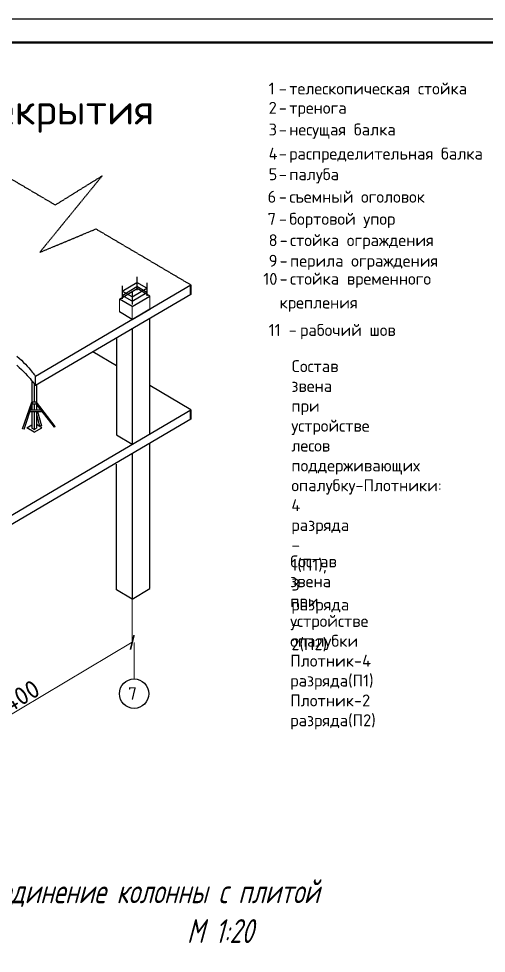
# Model space of a CAD drawing. Header units: millimetres. Extents: x 5763 to 12018931, y 39842 to 3600577.
# Drawn here: x 518675 to 538279, y 274982 to 314200 of the extents above; entities that cross this region are included whole.
import ezdxf

# ---------------------------------------------------------------- set-up
doc = ezdxf.new("R2010")
doc.units = ezdxf.units.MM
doc.linetypes.add('ACAD_ISO04W100', pattern=[30, 24, -3, 0, -3])
for name, color, linetype, lineweight in [('A_Fas_2', 7, 'Continuous', 20), ('jiu', 7, 'Continuous', 25), ('Стены', 7, 'Continuous', 40), ('тонкая', 7, 'Continuous', 20)]:
    doc.layers.add(name, color=color, linetype=linetype, lineweight=lineweight)
doc.layers.add('LINES', color=7, linetype='Continuous')
doc.layers.add('Элем. пром.зд.', color=7, linetype='Continuous')
doc.styles.add('ISOCPEUR', font='isocpeur.ttf')
doc.styles.get("Standard").update_dxf_attribs({"font": 'romans.shx', "width": 0.7, "oblique": 15, "height": 500})

# ---------------------------------------------------------------- blocks, each defined once
blk = doc.blocks.new('_ArchTick')
at = {"color": 0, "linetype": 'ByBlock', "const_width": 0.15}
blk.add_lwpolyline([(-0.5, -0.5), (0.5, 0.5)], dxfattribs=at)

msp = doc.modelspace()

# ---------------------------------------------------------------- linework, layer by layer
at = {"linetype": 'ACAD_ISO04W100'}
for p, q in [((515901.70565, 308924.96974), (520207.99168, 306384.12329)), ((522171.03368, 307603.63491), (519556.75558, 304392.52606)), ((520207.99168, 306384.12329), (522171.03368, 307603.63491)), ((519556.75558, 304392.52606), (521913.81377, 305377.63371)), ((521913.81377, 305377.63371), (525897.23176, 303027.28973))]:
    msp.add_line(p, q, dxfattribs=at)
at = {"color": 0}
msp.add_lwpolyline([(411614.6773, 195399.82394), (411614.6773, 314199.82394), (579814.6773, 314199.82394), (579814.6773, 195399.82394)], close=True, dxfattribs=at)
at = {"color": 0, "lineweight": 40, "const_width": 100}
msp.add_lwpolyline([(415614.6773, 196399.82394), (415614.6773, 313199.82394), (578814.6773, 313199.82394), (578814.6773, 196399.82394)], close=True, dxfattribs=at)
at = {"lineweight": 25}
msp.add_circle((523511.43481, 285876.88834), 616.09224, dxfattribs=at)
at = {"layer": 'jiu', "color": 7, "lineweight": 25}
for p, q in [((518833.6761, 296984.36659), (519223.69018, 298110.18042)), ((519422.41863, 298107.22424), (519223.69018, 298110.18042)), ((520210.15295, 297089.7038), (519422.64035, 298110.18042)), ((518897.26993, 296973.39953), (519251.86099, 298044.57835)), ((519145.42565, 297723.04944), (519653.05889, 297723.04944)), ((519167.14183, 297788.65151), (519602.15005, 297788.65151)), ((519251.86099, 298044.57835), (519403.54446, 298044.57835)), ((520169.12259, 297058.04024), (519403.54446, 298044.57835)), ((519459.45944, 297723.04944), (519629.69905, 297121.9418)), ((519422.64035, 297593.60534), (519538.30184, 297158.86278))]:
    msp.add_line(p, q, dxfattribs=at)
for centre, radius, start, end in [((519322.38305, 298109.1806), 95.63896, 179.40101034, 222.491467365), ((519264.8604, 298120.52776), 158.11888, 331.292971868, 356.247866489)]:
    msp.add_arc(centre, radius, start, end, dxfattribs=at)
at = {"layer": 'LINES'}
for p, q in [((523631.74441, 303366.15632), (523631.74441, 302812.43885)), ((519379.46753, 299198.79047), (525897.23176, 303027.28973)), ((522899.911, 302429.96907), (523636.38611, 302873.38336)), ((523018.71303, 302760.6993), (523631.74441, 303129.79102)), ((523018.71303, 302992.64356), (523018.71303, 302438.92609)), ((523018.71303, 302586.67586), (523631.74441, 302955.76759)), ((523426.22147, 302522.95702), (523018.71303, 302760.6993)), ((523426.22147, 302522.95702), (524050.45583, 302885.51288)), ((523426.22147, 302758.97393), (523426.22147, 302205.25646)), ((524050.45583, 302885.51288), (523631.74441, 303129.79102)), ((524050.45583, 302711.48944), (523631.74441, 302955.76759)), ((524172.42136, 302560.65795), (523636.38611, 302873.38336)), ((524050.45583, 303122.55217), (524050.45583, 302568.8347)), ((525897.23176, 302629.21609), (519379.46753, 298803.64644)), ((523435.94626, 302117.24367), (522899.911, 302429.96907)), ((523426.22147, 302348.93359), (523018.71303, 302586.67586)), ((523426.22147, 302348.93359), (524050.45583, 302711.48944)), ((523435.94626, 302117.24367), (524172.42136, 302560.65795)), ((523435.94626, 301581.52117), (524172.42136, 302024.93546)), ((523435.94626, 301581.52117), (524172.42136, 302024.93546)), ((523437.50183, 301582.45775), (524173.97693, 302015.05922)), ((523435.94626, 301581.52117), (522901.47194, 301893.33592)), ((524173.97693, 296778.54661), (524173.97693, 301617.76014)), ((523437.50183, 301185.48971), (523437.50183, 296345.94514)), ((522773.8698, 300795.97415), (522773.8698, 296735.56874)), ((518599.01894, 300044.30191), (518697.59517, 299953.1436)), ((522773.8698, 299633.66055), (521786.32837, 300216.34157)), ((518599.01894, 299656.30015), (518697.59517, 299565.14184)), ((518697.59517, 299953.1436), (518791.04602, 299864.37538)), ((518791.04602, 299864.37538), (518878.05723, 299778.87615)), ((518878.05723, 299778.87615), (518957.55884, 299697.46635)), ((518957.55884, 299697.46635), (519029.45802, 299620.73252)), ((518697.59517, 299565.14184), (518791.04602, 299476.37362)), ((518791.04602, 299476.37362), (518878.05723, 299390.87439)), ((518878.05723, 299390.87439), (518957.55884, 299309.46459)), ((518957.55884, 299309.46459), (519029.45802, 299232.73076)), ((519029.45802, 299620.73252), (519093.90624, 299549.20275)), ((519029.45802, 299232.73076), (519093.90624, 299161.20099)), ((519093.90624, 299549.20275), (519151.05495, 299483.4051)), ((519151.05495, 299483.4051), (519201.0556, 299423.86766)), ((519201.0556, 299423.86766), (519244.05966, 299371.11851)), ((519244.05966, 299371.11851), (519280.21859, 299325.68573)), ((519280.21859, 299325.68573), (519309.68383, 299288.09739)), ((519309.68383, 299288.09739), (519332.7179, 299258.61913)), ((519332.7179, 299258.61913), (519350.02753, 299236.46683)), ((519350.02753, 299236.46683), (519362.43049, 299220.59392)), ((519093.90624, 299161.20099), (519151.05495, 299095.40334)), ((519151.05495, 299095.40334), (519201.0556, 299035.8659)), ((519201.0556, 299035.8659), (519244.05966, 298983.11675)), ((519229.62762, 299000.81921), (519229.62762, 298110.0921)), ((519244.05966, 298983.11675), (519280.21859, 298937.68397)), ((519280.21859, 298937.68397), (519309.68383, 298900.09563)), ((519309.68383, 298900.09563), (519332.7179, 298870.61737)), ((519326.13399, 298879.04325), (519326.13399, 298108.65652)), ((519332.7179, 298870.61737), (519350.02753, 298848.46507)), ((519350.02753, 298848.46507), (519362.43049, 298832.59216)), ((519362.43049, 299220.59392), (519370.74457, 299209.95384)), ((519370.74457, 299209.95384), (519375.78753, 299203.50002)), ((519375.78753, 299203.50002), (519378.37716, 299200.18589)), ((519378.37716, 299200.18589), (519379.33123, 299198.9649)), ((519379.33123, 299198.9649), (519379.46753, 299198.79047)), ((519379.46753, 298803.64644), (519379.46753, 299198.79047)), ((519362.43049, 298832.59216), (519370.74457, 298821.95208)), ((519370.74457, 298821.95208), (519375.78753, 298815.49826)), ((519375.78753, 298815.49826), (519378.37716, 298812.18413)), ((519378.37716, 298812.18413), (519379.33123, 298810.96314)), ((519379.33123, 298810.96314), (519379.46753, 298810.78871)), ((519422.64035, 298828.98652), (519422.64035, 298110.18042)), ((525897.23176, 297790.77712), (524173.97693, 298807.55257)), ((503489.44831, 284628.567), (525897.23176, 297790.77712)), ((519229.62762, 297977.41391), (519229.62762, 297788.65151)), ((519229.62762, 297723.04944), (519229.62762, 297019.26479)), ((519326.13399, 298044.57835), (519326.13399, 297788.65151)), ((519326.13399, 297723.04944), (519326.13399, 296962.42433)), ((519422.64035, 298019.97103), (519422.64035, 297788.65151)), ((519422.64035, 297723.04944), (519422.64035, 297019.26479)), ((525897.23176, 297392.70348), (503489.44831, 284240.56524)), ((519012.81627, 297031.56211), (519229.62762, 297158.85942)), ((519326.13399, 296847.02378), (519012.81627, 297031.56211)), ((519326.13399, 296962.42433), (519229.62762, 297019.26479)), ((519326.13399, 296847.02378), (519650.05234, 297037.20723)), ((519326.13399, 296962.42433), (519422.64035, 297019.26479)), ((519650.05234, 297037.20723), (519422.64035, 297171.14868)), ((522773.8698, 296735.56874), (523437.50183, 296345.94514)), ((524173.97693, 290289.41073), (524173.97693, 296381.24753)), ((523437.50183, 295948.97709), (523437.50183, 289845.99645)), ((522773.8698, 290233.16239), (522773.8698, 295502.20329)), ((523437.50183, 289845.99645), (522773.8698, 290233.16239)), ((523437.50183, 289845.99645), (524173.97693, 290289.41073)), ((523437.50183, 289845.99645), (523437.50183, 289845.99645))]:
    msp.add_line(p, q, dxfattribs=at)
at = {"layer": 'Стены', "ltscale": 10}
for p, q in [((525897.23176, 302629.21609), (525897.23176, 303027.28973)), ((525897.23176, 297392.70348), (525897.23176, 297790.77712))]:
    msp.add_line(p, q, dxfattribs=at)
at = {"layer": 'тонкая', "ltscale": 10}
for p, q in [((522899.911, 302429.96907), (522901.47194, 301893.33592)), ((524172.42136, 302560.65795), (524172.42136, 302024.93546)), ((523435.94626, 302117.24367), (523437.5072, 301580.61051)), ((518833.6761, 296984.36659), (518897.26993, 296973.39953)), ((519538.30184, 297158.86278), (519629.69905, 297121.9418)), ((520210.15295, 297089.7038), (520169.12259, 297058.04024)), ((523437.50183, 289845.99645), (523437.50183, 288025.30799)), ((514551.65304, 282741.44268), (523436.87166, 288032.22995)), ((523511.43481, 288018.37805), (523511.43481, 286492.98058)), ((523515.47822, 288020.30755), (523512.50066, 288025.30799))]:
    msp.add_line(p, q, dxfattribs=at)

# ---------------------------------------------------------------- block references
at = {"layer": 'тонкая', "ltscale": 10, "xscale": 450.0000000000001, "yscale": 450.0000000000001, "zscale": 450.0000000000001, "rotation": 30.77208269465662}
msp.add_blockref('_ArchTick', (523434.29404, 288030.69507), dxfattribs=at)

# ---------------------------------------------------------------- texts
at = {"color": 5, "style": 'ISOCPEUR'}
msp.add_text('7', height=525, dxfattribs=at).set_placement((523261.80724, 285623.41721))
at = {"lineweight": 20, "char_height": 500, "attachment_point": 1, "style": 'ISOCPEUR'}
for s, width, insert in [('Cостав звена при устройстве лесов поддерживающих опалубку-Плотники: \\P4 разряда – 1(П1), \\P3 разряда – 2(П2)', 37.0785991, (530105.65683, 299870.71002)), ('Состав звена при устройстве опалубки\\PПлотник-4 разряда(П1)^JПлотник-2 разряда(П2)', 36.1736989, (530057.67493, 291677.65877))]:
    msp.add_mtext_dynamic_manual_height_columns(s, width=width, gutter_width=12.5, heights=[0], dxfattribs=dict(at, insert=insert))
at = {"layer": 'A_Fas_2', "color": 0, "linetype": 'ByBlock', "lineweight": 15, "ltscale": 0.5, "insert": (516906.63233, 278083.62441), "char_height": 1000, "attachment_point": 1}
msp.add_mtext_dynamic_manual_height_columns('Соединение колонны с плитой \\P                   М 1:20', width=70516.5927458, gutter_width=12.5, heights=[0], dxfattribs=at)
at = {"layer": 'jiu', "color": 7, "style": 'ISOCPEUR'}
for s, p in [('1', (529152.90103, 311019.99863)), ('телескопическая стойка', (530014.25937, 311019.99863)), ('-', (529578.18241, 311019.99863)), ('2', (529152.90103, 310211.38073)), ('-', (529578.18241, 310211.38073)), ('тренога', (530014.25937, 310211.38073)), ('3', (529152.90103, 309299.45637)), ('-', (529578.18241, 309299.45637)), ('несущая балка', (530014.25937, 309299.45637)), ('4', (529152.90103, 308286.81058)), ('распределительная балка', (530014.25937, 308286.81058)), ('-', (529578.18241, 308286.81058)), ('5', (529152.90103, 307422.19034)), ('палуба', (530014.25937, 307422.19034)), ('-', (529578.18241, 307422.19034)), ('6', (529110.90833, 306478.08478)), ('-', (529583.4432, 306478.08478)), ('съемный оголовок', (530019.52015, 306478.08478)), ('7', (529110.90833, 305550.4344)), ('бортовой упор', (530019.52015, 305550.4344)), ('-', (529583.4432, 305550.4344)), ('8', (529151.47501, 304653.90979)), ('стойка ограждения', (530049.20507, 304657.00167)), ('-', (529613.12812, 304657.00167)), ('9', (529155.75985, 303793.65293)), ('-', (529613.12812, 303793.65293)), ('перила ограждения', (530049.20507, 303793.65293)), ('10', (528928.52571, 303030.90909)), ('-', (529613.12812, 303038.74172)), ('стойка временного', (530049.20507, 303038.74172)), ('крепления', (529613.12812, 302038.74172)), ('11', (529155.75985, 300886.24921)), ('рабочий шов', (530469.20507, 300886.24921)), (' -', (529673.12812, 300886.24921))]:
    msp.add_text(s, height=500, dxfattribs=at).set_placement(p)
at = {"layer": 'тонкая', "ltscale": 10, "insert": (518527.0257, 285632.3532), "char_height": 750, "attachment_point": 5, "rotation": 30.772082695, "style": 'ISOCPEUR'}
msp.add_mtext('\\A1;4400', dxfattribs=at)
at = {"layer": 'Элем. пром.зд.', "color": 7, "style": 'ISOCPEUR'}
msp.add_text('Схема установки опалубки перекрытия', height=1275, dxfattribs=at).set_placement((492971.72074, 309757.45578))

doc.saveas('drawing.dxf')
